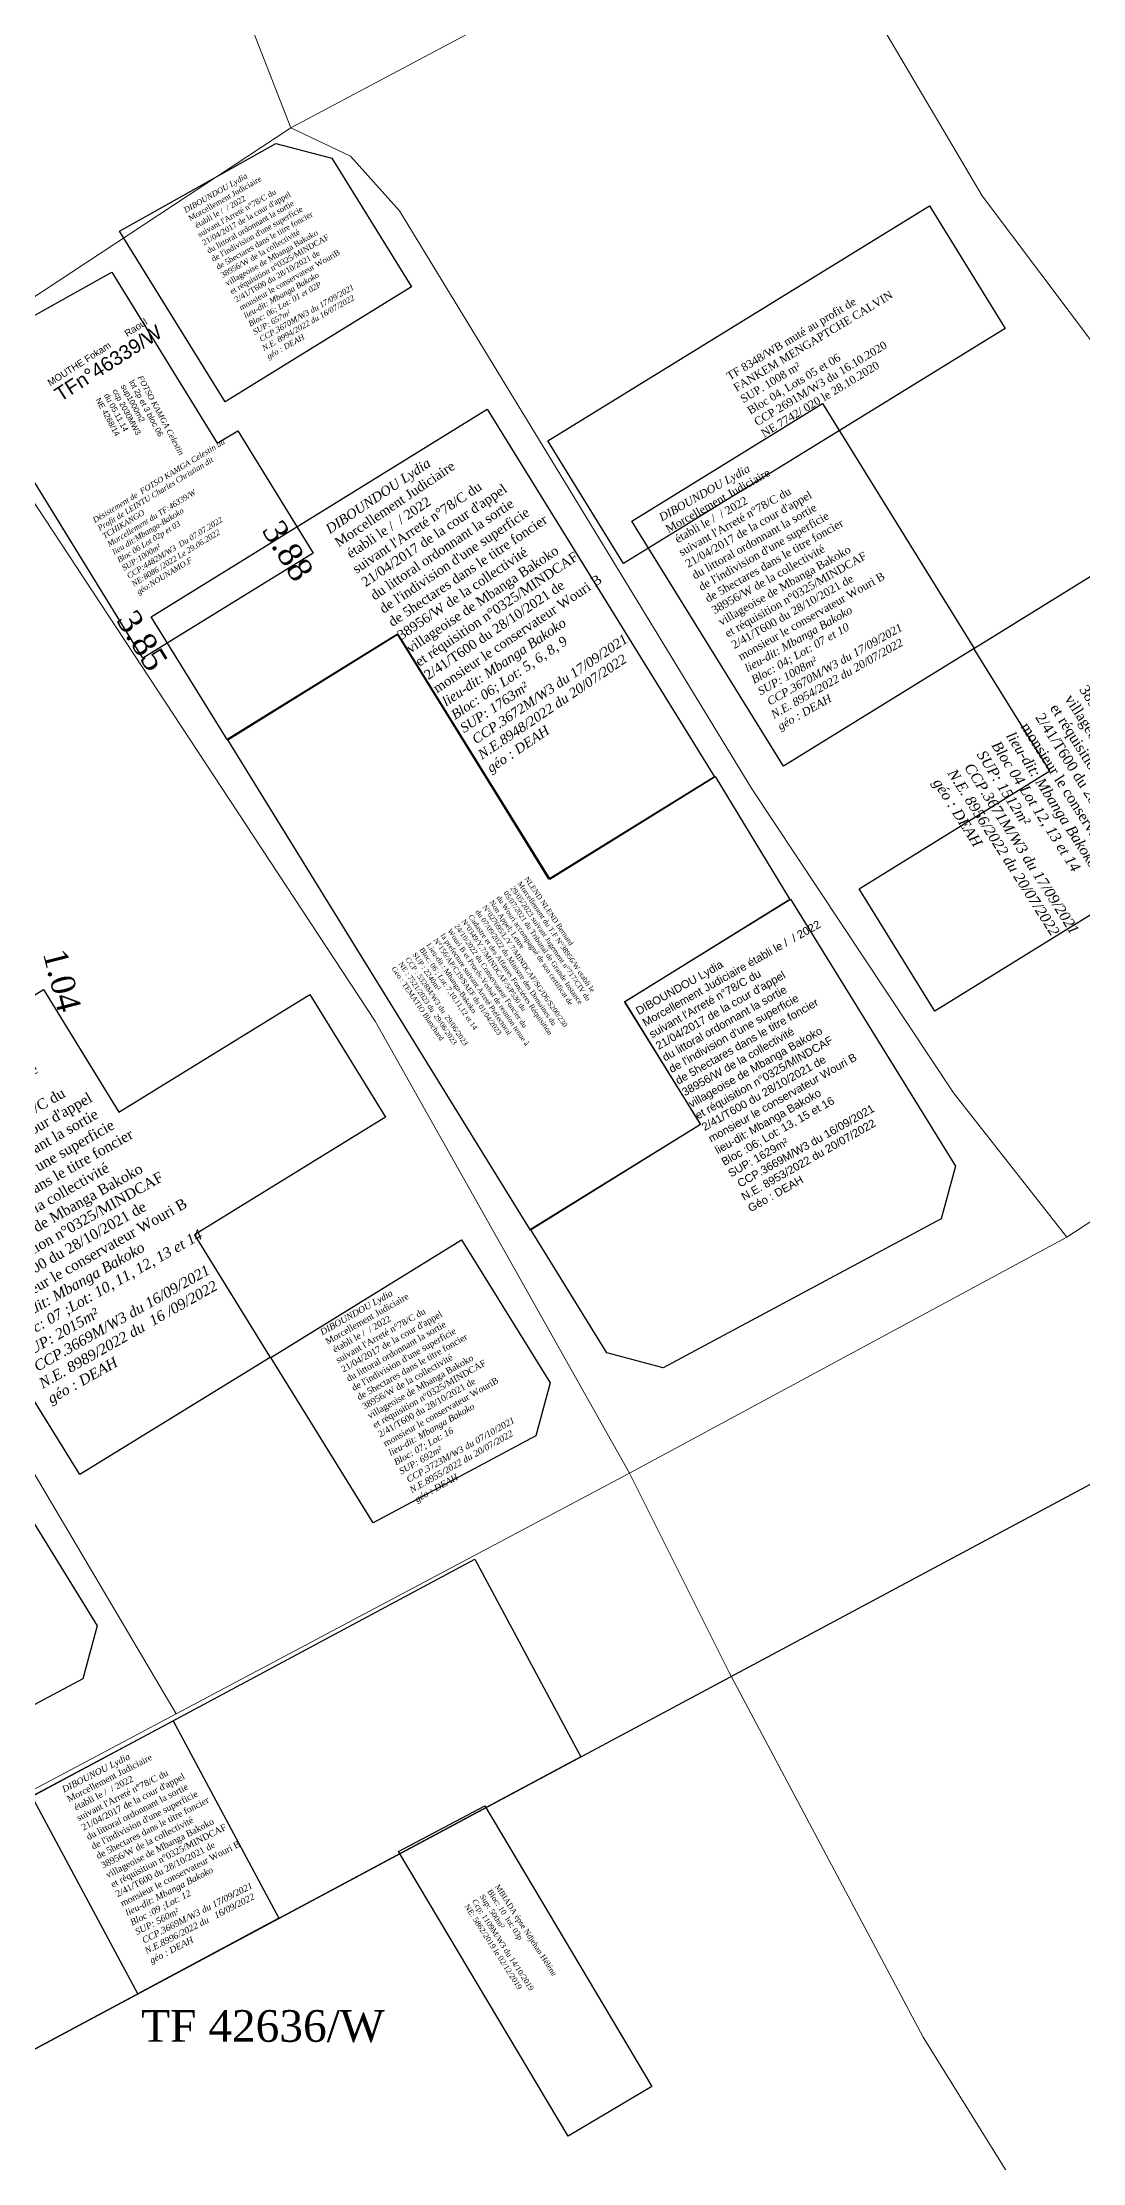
# Model space of a CAD drawing. Header units: millimetres. Extents: x 587399 to 927168, y 438565 to 1444955.
# Drawn here: x 589292 to 589421.9, y 443330.6 to 443595.5 of the extents above; entities that cross this region are included whole.
import ezdxf
from ezdxf.enums import TextEntityAlignment as Align

# ---------------------------------------------------------------- set-up
doc = ezdxf.new("R2010")
doc.units = ezdxf.units.MM
doc.header["$LTSCALE"] = 2
for name, color, linetype in [('Collectivité', 3, 'Continuous'), ('CONTOUR', 130, 'Continuous'), ('Cotation Linéaire', 255, 'Continuous'), ('DOSENCOURS', 150, 'Continuous'), ('end maj 26 02 2021', 7, 'Continuous'), ('Parcelle MAJ', 6, 'Continuous')]:
    doc.layers.add(name, color=color, linetype=linetype)
doc.layers.add('MAJ APRES LE 13.01.2023', color=222, linetype='Continuous', lineweight=30)
doc.layers.add('Roads_others', color=24, linetype='Continuous', lineweight=9)
doc.styles.get("Standard").update_dxf_attribs({"font": 'arial.ttf'})
doc.styles.add('Times 1.0', font='times.ttf', dxfattribs={"width": 0.99, "height": 1})
doc.styles.add('Times 3.0', font='times.ttf', dxfattribs={"width": 0.99, "height": 3})

msp = doc.modelspace()

# ---------------------------------------------------------------- linework, layer by layer
at = {"flags": 128}
msp.add_lwpolyline([(589292.113, 443477.175), (589301.554, 443461.849), (589325.393, 443476.534), (589334.862, 443461.225), (589310.993, 443446.523), (589320.432, 443431.199), (589296.649, 443416.547), (589268.244, 443462.473)], close=True, dxfattribs=at)
at = {"layer": 'Collectivité', "elevation": -1.484, "flags": 128}
msp.add_lwpolyline([(589071.803, 442839.101), (589002.702, 442976.615), (588952.057, 443077.652), (588915.855, 443149.876), (588841.352, 443298.58), (588879.924, 443319.341), (588957.426, 443367.463), (589031.177, 443410.868), (589140.679, 443478.727), (589240.268, 443317.595), (589485.232, 443448.744), (589597.324, 443411.426), (589585.118, 443342.352), (589508.548, 442909.001)], dxfattribs=at)
at = {"layer": 'CONTOUR', "flags": 128}
for points in [[(589321.138, 443582.892), (589328.132, 443581.082), (589338.079, 443564.999), (589314.833, 443550.623), (589301.631, 443571.969)], [(589347.547, 443549.69), (589375.951, 443503.764), (589355.265, 443490.971), (589336.329, 443521.588), (589315.067, 443508.437), (589305.599, 443523.746)], [(589389.424, 443550.42), (589408.36, 443519.803), (589384.547, 443505.075), (589365.611, 443535.692)], [(589432.174, 443534.531), (589451.11, 443503.914), (589403.484, 443474.457), (589394.016, 443489.766), (589417.829, 443504.495), (589408.357, 443519.801)], [(589385.419, 443488.455), (589406.042, 443455.111), (589404.264, 443448.499), (589369.513, 443429.894), (589362.476, 443431.786), (589352.941, 443447.204), (589374.203, 443460.354), (589364.735, 443475.662)], [(589344.338, 443445.903), (589355.409, 443428.003), (589353.631, 443421.391), (589333.309, 443410.51), (589320.521, 443431.177)], [(589308.32, 443385.789), (589321.536, 443361.104), (589303.904, 443351.665), (589290.688, 443376.349)]]:
    msp.add_lwpolyline(points, close=True, dxfattribs=at)
at = {"layer": 'DOSENCOURS', "ltscale": 0.0014, "flags": 128}
msp.add_lwpolyline([(589359.23, 443381.285), (589240.269, 443317.595), (589140.68, 443478.727), (589158.518, 443489.698), (589165.407, 443488.065), (589248.478, 443353.751), (589346.014, 443405.97)], close=True, dxfattribs=at)
at = {"layer": 'end maj 26 02 2021', "color": 3, "lineweight": -3, "flags": 128}
msp.add_lwpolyline([(589402.812, 443575.107), (589412.252, 443559.781), (589388.412, 443545.097), (589364.571, 443530.412), (589355.131, 443545.738)], close=True, dxfattribs=at)
msp.add_lwpolyline([(589402.812, 443575.107), (589412.252, 443559.781), (589388.412, 443545.097), (589364.571, 443530.412), (589355.131, 443545.738)], close=True, dxfattribs=at)
msp.add_lwpolyline([(589402.812, 443575.107), (589412.252, 443559.781), (589388.412, 443545.097), (589364.571, 443530.412), (589355.131, 443545.738)], close=True, dxfattribs=at)
msp.add_lwpolyline([(589402.812, 443575.107), (589412.252, 443559.781), (589388.412, 443545.097), (589364.571, 443530.412), (589355.131, 443545.738)], close=True, dxfattribs=at)
at = {"layer": 'end maj 26 02 2021', "linetype": 'ByBlock', "lineweight": 25, "ltscale": 0.0014, "flags": 128}
msp.add_lwpolyline([(589300.658, 443566.806), (589313.821, 443545.436), (589316.384, 443547.014), (589325.824, 443531.688), (589304.538, 443518.576), (589284.055, 443551.831), (589285.8, 443558.523)], close=True, dxfattribs=at)
msp.add_lwpolyline([(589300.658, 443566.806), (589313.821, 443545.436), (589316.384, 443547.014), (589325.824, 443531.688), (589304.538, 443518.576), (589284.055, 443551.831), (589285.8, 443558.523)], close=True, dxfattribs=at)
at = {"layer": 'end maj 26 02 2021', "color": 150}
msp.add_lwpolyline([(589347.24, 443375.17), (589368.12, 443340.09), (589357.67, 443333.87), (589336.48, 443369.46)], close=True, dxfattribs=at)
msp.add_lwpolyline([(589347.24, 443375.17), (589368.12, 443340.09), (589357.67, 443333.87), (589336.48, 443369.46)], close=True, dxfattribs=at)
msp.add_lwpolyline([(589347.24, 443375.17), (589368.12, 443340.09), (589357.67, 443333.87), (589336.48, 443369.46)], close=True, dxfattribs=at)
msp.add_lwpolyline([(589347.24, 443375.17), (589368.12, 443340.09), (589357.67, 443333.87), (589336.48, 443369.46)], close=True, dxfattribs=at)
at = {"layer": 'MAJ APRES LE 13.01.2023', "flags": 128}
msp.add_lwpolyline([(589336.381, 443521.569), (589355.373, 443490.986), (589376.035, 443503.817), (589385.358, 443488.418), (589364.697, 443475.587), (589374.193, 443460.297), (589352.955, 443447.108), (589315.143, 443508.379)], close=True, dxfattribs=at)
at = {"layer": 'Parcelle MAJ', "lineweight": 30, "flags": 128}
msp.add_lwpolyline([(589300.658, 443566.806), (589313.821, 443545.436)], dxfattribs=at)
msp.add_lwpolyline([(589300.658, 443566.806), (589313.821, 443545.436)], dxfattribs=at)
at = {"layer": 'Parcelle MAJ', "color": 6, "lineweight": 30, "flags": 128}
msp.add_lwpolyline([(589288.107, 443415.087), (589298.844, 443397.656), (589297.053, 443391.047), (589276.709, 443380.202), (589264.266, 443400.403)], close=True, dxfattribs=at)
at = {"layer": 'Roads_others'}
for points in [[(588972.479, 443366.969), (589015.804, 443394.327), (589035.719, 443407.247), (589105.363, 443448.284), (589168.444, 443490.497), (589212.801, 443518.631), (589225.881, 443526.934), (589279.151, 443555.972), (589323.04, 443584.857), (589345.065, 443596.552), (589386.211, 443615.595), (589409.061, 443623.091), (589426.695, 443629.465), (589451.031, 443639.692), (589478.926, 443654.146), (589531.979, 443677.048), (589557.502, 443688.084), (589601.334, 443707.063), (589650.295, 443726.479), (589658.35, 443731.086), (589662.344, 443733.666), (589666.959, 443737.219), (589669.408, 443741.665)], [(589323.04, 443584.857), (589303.341, 443635.412), (589301.99, 443643.392), (589304.815, 443648.867), (589310.472, 443654.201), (589365.384, 443672.595), (589390.232, 443681.043), (589421.718, 443690.238), (589459.224, 443707.067)], [(589472.15, 443477.419), (589468.745, 443485.906), (589453.687, 443512.511), (589423.891, 443557.021), (589409.396, 443576.363), (589386.211, 443615.595)], [(589419.948, 443446.227), (589405.787, 443464.254), (589380.594, 443502.236), (589336.594, 443574.512), (589330.493, 443581.304), (589323.04, 443584.857)], [(589279.151, 443555.972), (589333.574, 443473.204), (589365.336, 443416.746)], [(589225.881, 443526.934), (589260.028, 443472.247), (589275.243, 443443.277), (589308.714, 443386.655)], [(589249.571, 443358.065), (589278.889, 443370.806), (589308.714, 443386.655), (589365.336, 443416.746), (589419.948, 443446.227), (589439.441, 443458.959), (589472.15, 443477.419)], [(589417.24, 443321.694), (589402.029, 443346.231), (589377.716, 443391.907), (589365.336, 443416.746)]]:
    msp.add_lwpolyline(points, dxfattribs=at)

# ---------------------------------------------------------------- texts
at = {"color": 250, "attachment_point": 1}
for s, insert, char_height, width, rotation in [("\\A1;{\\fTimes New Roman|b0|i1|c0|p18;\\C7;DIBOUNDOU Lydia\\P\\A0;\\fTimes New Roman|b0|i0|c0|p18;\\C1;Morcellement Judiciaire \\P établi le /  / 2022\\Psuivant l'Arreté n°78/C du \\P21/04/2017 de la cour d'appel\\Pdu littoral ordonnant la sortie \\Pde l'indivision d'une superficie\\Pde 5hectares dans le titre foncier\\P38956/W de la collectivité\\Pvillageoise de Mbanga Bakoko\\Pet réquisition n°0325/MINDCAF\\P2/41/T600 du 28/10/2021 de \\Pmonsieur le conservateur WouriB\\A1;\\fTimes New Roman|b0|i1|c0|p18;\\C7;\\Plieu-dit: Mbanga Bakoko\\P\\C256;Bloc: 06; Lot: 01 et 02P \\PSUP: 657m²\\P CCP.3670M/W3 du 17/09/2021\\PN.E. 8994/2022 du 16/07/2022\\P\\C1;géo : DEAH}", (589309.548, 443574.819), 0.7, 23.95816, 29.58016), ("\\A1;{\\fTimes New Roman|b0|i1|c0|p18;\\C7;DIBOUNDOU Lydia\\P\\A0;\\fTimes New Roman|b0|i0|c0|p18;\\C1;Morcellement Judiciaire \\P établi le /  / 2022\\Psuivant l'Arreté n°78/C du \\P21/04/2017 de la cour d'appel\\Pdu littoral ordonnant la sortie \\Pde l'indivision d'une superficie\\Pde 5hectares dans le titre foncier\\P38956/W de la collectivité\\Pvillageoise de Mbanga Bakoko\\Pet réquisition n°0325/MINDCAF\\P2/41/T600 du 28/10/2021 de \\Pmonsieur le conservateur Wouri B\\A1;\\fTimes New Roman|b0|i1|c0|p18;\\P\\C7;lieu-dit: Mbanga Bakoko\\P\\C256;Bloc: 06; Lot: 5, 6, 8, 9\\PSUP: 1763m²\\P CCP.3672M/W3 du 17/09/2021\\PN.E.8948/2022 du 20/07/2022\\P\\C1;géo : DEAH}", (589327.214, 443535.072), 1.2, 48.92269, 34.00733), ("\\A1;{\\fTimes New Roman|b0|i1|c0|p18;\\C7;DIBOUNDOU Lydia\\P\\A0;\\fTimes New Roman|b0|i0|c0|p18;\\C1;Morcellement Judiciaire \\P établi le /  / 2022\\Psuivant l'Arreté n°78/C du \\P21/04/2017 de la cour d'appel\\Pdu littoral ordonnant la sortie \\Pde l'indivision d'une superficie\\Pde 5hectares dans le titre foncier\\P38956/W de la collectivité\\Pvillageoise de Mbanga Bakoko\\Pet réquisition n°0325/MINDCAF\\P2/41/T600 du 28/10/2021 de \\Pmonsieur le conservateur Wouri B\\P\\A1;\\fTimes New Roman|b0|i1|c0|p18;\\C7;lieu-dit: Mbanga Bakoko\\P\\C256;Bloc: 04; Lot: 07 et 10 \\PSUP: 1008m²\\P CCP.3670M/W3 du 17/09/2021\\PN.E. 8954/2022 du 20/07/2022\\P\\C1;géo : DEAH}", (589368.875, 443536.532), 1, 26.68875, 29.58016), ("\\A1;{\\fTimes New Roman|b0|i1|c0|p18;\\C7;DIBOUNDOU Lydia\\P\\A0;\\fTimes New Roman|b0|i0|c0|p18;\\C1;Morcellement Judiciaire \\P établi le /  / 2022\\Psuivant l'Arreté n°78/C du \\P21/04/2017 de la cour d'appel\\Pdu littoral ordonnant la sortie \\Pde l'indivision d'une superficie\\Pde 5hectares dans le titre foncier\\P38956/W de la collectivité\\Pvillageoise de Mbanga Bakoko\\Pet réquisition n°0325/MINDCAF\\P2/41/T600 du 28/10/2021 de \\Pmonsieur le conservateur Wouri B\\A1;\\fTimes New Roman|b0|i1|c0|p18;\\P\\C7;lieu-dit: Mbanga Bakoko\\P\\C256;Bloc 04 Lot 12, 13 et 14\\PSUP: 1512m²\\P CCP.3671M/W3 du 17/09/2021\\PN.E. 8956/2022 du 20/07/2022\\P\\C1;géo : DEAH}", (589437.172, 443524.701), 1.3, 30.7115, 302.49341), ("\\A1;{\\C7;DIBOUNDOU Lydia\\P\\A0;\\C1;Morcellement Judiciaire établi le /  / 2022\\Psuivant l'Arreté n°78/C du \\P21/04/2017 de la cour d'appel\\Pdu littoral ordonnant la sortie \\Pde l'indivision d'une superficie\\Pde 5hectares dans le titre foncier\\P38956/W de la collectivité\\Pvillageoise de Mbanga Bakoko\\Pet réquisition n°0325/MINDCAF\\P2/41/T600 du 28/10/2021 de \\Pmonsieur le conservateur Wouri B\\A1;\\C7;\\Plieu-dit: Mbanga Bakoko\\P\\C256;Bloc :06; Lot: 13, 15 et 16\\PSUP: 1629m²\\P CCP.3669M/W3 du 16/09/2021\\PN.E. 8953/2022 du 20/07/2022\\P\\C1;Géo : DEAH}", (589365.983, 443474.836), 1, 73.02934, 29.58016), ("\\A1;{\\fTimes New Roman|b0|i1|c0|p18;\\C7;DIBOUNDOU Lydia\\P\\A0;\\fTimes New Roman|b0|i0|c0|p18;\\C1;Morcellement Judiciaire\\P établi le /  / 2022\\Psuivant l'Arreté n°78/C du \\P21/04/2017 de la cour d'appel\\Pdu littoral ordonnant la sortie \\Pde l'indivision d'une superficie\\Pde 5hectares dans le titre foncier\\P38956/W de la collectivité\\Pvillageoise de Mbanga Bakoko\\Pet réquisition n°0325/MINDCAF\\P2/41/T600 du 28/10/2021 de \\Pmonsieur le conservateur Wouri B\\A1;\\fTimes New Roman|b0|i1|c0|p18;\\C7;\\Plieu-dit: Mbanga Bakoko\\P\\C256;Bloc: 07 ;Lot: 10, 11, 12, 13 et 14 \\PSUP: 2015m²\\P CCP.3669M/W3 du 16/09/2021\\PN.E. 8989/2022 du  16 /09/2022\\P\\C1;géo : DEAH}", (589273.203, 443460.446), 1.3, 48.92269, 29.58016), ("\\A1;{\\fTimes New Roman|b0|i1|c0|p18;\\C7;DIBOUNDOU Lydia\\P\\A0;\\fTimes New Roman|b0|i0|c0|p18;\\C1;Morcellement Judiciaire \\P établi le /  / 2022\\Psuivant l'Arreté n°78/C du \\P21/04/2017 de la cour d'appel\\Pdu littoral ordonnant la sortie \\Pde l'indivision d'une superficie\\Pde 5hectares dans le titre foncier\\P38956/W de la collectivité\\Pvillageoise de Mbanga Bakoko\\Pet réquisition n°0325/MINDCAF\\P2/41/T600 du 28/10/2021 de \\Pmonsieur le conservateur WouriB\\A1;\\fTimes New Roman|b0|i1|c0|p18;\\P\\C7;lieu-dit: Mbanga Bakoko\\P\\C256;Bloc: 07; Lot: 16\\PSUP: 692m²\\P CCP.3723M/W3 du 07/10/2021\\PN.E.8955/2022 du 20/07/2022\\P\\C1;géo : DEAH}", (589326.554, 443434.633), 0.8, 23.95816, 29.58016), ("\\A1;{\\fTimes New Roman|b0|i1|c0|p18;\\C7;DIBOUNOU Lydia\\P\\A0;\\fTimes New Roman|b0|i0|c0|p18;\\C1;Morcellement Judiciaire \\P établi le /  / 2022\\Psuivant l'Arreté n°78/C du \\P21/04/2017 de la cour d'appel\\Pdu littoral ordonnant la sortie \\Pde l'indivision d'une superficie\\Pde 5hectares dans le titre foncier\\P38956/W de la collectivité\\Pvillageoise de Mbanga Bakoko\\Pet réquisition n°0325/MINDCAF\\P2/41/T600 du 28/10/2021 de \\Pmonsieur le conservateur Wouri B\\A1;\\fTimes New Roman|b0|i1|c0|p18;\\C7;\\Plieu-dit: Mbanga Bakoko\\P\\C256;Bloc :09 ;Lot: 12\\PSUP: 560m²\\P CCP.3669M/W3 du 17/09/2021\\PN.E.8996/2022 du   16/09/2022\\P\\C1;géo : DEAH}", (589294.336, 443377.508), 0.8, 19.5445, 27.09483)]:
    msp.add_mtext(s, dxfattribs=dict(at, insert=insert, char_height=char_height, width=width, rotation=rotation))
at = {"layer": 'Cotation Linéaire', "color": 6, "lineweight": 30, "style": 'Times 3.0', "width": 0.99}
for s, rotation, p in [('3.88', 301.73602, (589323.952, 443532.814)), ('3.85', 301.73571, (589305.76, 443521.585))]:
    msp.add_text(s, height=3, rotation=rotation, dxfattribs=at).set_placement(p, align=Align.TOP_CENTER)
msp.add_text('1.04', height=3, rotation=284.37177, dxfattribs=at).set_placement((589293.012, 443477.94), align=Align.CENTER)
at = {"layer": 'end maj 26 02 2021', "color": 150, "linetype": 'ByBlock', "lineweight": -3, "ltscale": 0.0014, "attachment_point": 1, "style": 'Times 1.0'}
for s, insert, char_height, width, rotation in [('{\\C1;TF 8348/WB muté au profit de\\P\\C256;FANKEM MENGAPTCHE CALVIN\\PSUP. 1008 m²\\PBloc 04, Lots 05 et 06\\PCCP 2691M/W3 du 16.10.2020\\PNE 7742/ 020 le 28.10.2020}', (589377.317, 443554.146), 1, 51.53858, 31.09066), ('{\\C1;TF 8348/WB muté au profit de\\P\\C256;FANKEM MENGAPTCHE CALVIN\\PSUP. 1008 m²\\PBloc 04, Lots 05 et 06\\PCCP 2691M/W3 du 16.10.2020\\PNE 7742/ 020 le 28.10.2020}', (589377.317, 443554.146), 1, 51.53858, 31.09066), ('{\\C1;TF 8348/WB muté au profit de\\P\\C256;FANKEM MENGAPTCHE CALVIN\\PSUP. 1008 m²\\PBloc 04, Lots 05 et 06\\PCCP 2691M/W3 du 16.10.2020\\PNE 7742/ 020 le 28.10.2020}', (589377.317, 443554.146), 1, 51.53858, 31.09066), ('{\\C1;TF 8348/WB muté au profit de\\P\\C256;FANKEM MENGAPTCHE CALVIN\\PSUP. 1008 m²\\PBloc 04, Lots 05 et 06\\PCCP 2691M/W3 du 16.10.2020\\PNE 7742/ 020 le 28.10.2020}', (589377.317, 443554.146), 1, 51.53858, 31.09066), ('{\\fTimes New Roman|b0|i1|c0|p18;\\C1;Désistement de  \\W1;\\C256;FOTSO KAMGA Celestin\\W0.99;\\C7; au Profit de LEINTU Charles Christian dit\\PTCHIKANGO\\P\\C1;Morcellement du TF:46339/W\\C7;\\Plieu dit:Mbanga-Bakoko\\PBloc 06 Lot 02p et 03\\PSUP:1000m²\\PCCP:4482M/W3  Du 07.07.2022\\PNE:8086 /2022 Le 29.06.2022\\Pgéo:NOUNAMO.F}', (589298.182, 443536.067), 0.7, 21.28271, 31.41212), ('{\\fTimes New Roman|b0|i1|c0|p18;\\C1;Désistement de  \\W1;\\C256;FOTSO KAMGA Celestin\\W0.99;\\C7; au Profit de LEINTU Charles Christian dit\\PTCHIKANGO\\P\\C1;Morcellement du TF:46339/W\\C7;\\Plieu dit:Mbanga-Bakoko\\PBloc 06 Lot 02p et 03\\PSUP:1000m²\\PCCP:4482M/W3  Du 07.07.2022\\PNE:8086 /2022 Le 29.06.2022\\Pgéo:NOUNAMO.F}', (589298.182, 443536.067), 0.7, 21.28271, 31.41212)]:
    msp.add_mtext(s, dxfattribs=dict(at, insert=insert, char_height=char_height, width=width, rotation=rotation))
at = {"layer": 'end maj 26 02 2021', "color": 2, "linetype": 'ByBlock', "insert": (589292.522, 443553.27), "char_height": 0.85, "width": 39.9758, "attachment_point": 1, "rotation": 32.67099}
msp.add_mtext('MOUTHE Fokam       Raoul\\P{\\H2.087x;\\C1;TFn°46339/W}', dxfattribs=at)
msp.add_mtext('MOUTHE Fokam       Raoul\\P{\\H2.087x;\\C1;TFn°46339/W}', dxfattribs=at)
at = {"layer": 'end maj 26 02 2021', "linetype": 'ByBlock', "insert": (589304.474, 443554.025), "char_height": 0.71269, "attachment_point": 1, "rotation": 298.21671}
msp.add_mtext('{\\fTimes New Roman|b0|i1|c0|p18;FOTSO KAMGA Celestin\\P}lot 2p et 3 bloc 06\\Psup1000m2\\Pccp 2030MW3\\Pdu 05.11.14\\PNE 4268/14', dxfattribs=at)
msp.add_mtext('{\\fTimes New Roman|b0|i1|c0|p18;FOTSO KAMGA Celestin\\P}lot 2p et 3 bloc 06\\Psup1000m2\\Pccp 2030MW3\\Pdu 05.11.14\\PNE 4268/14', dxfattribs=at)
at = {"layer": 'end maj 26 02 2021', "insert": (589349.067, 443365.44), "char_height": 0.68456, "attachment_point": 1, "rotation": 302.80695}
msp.add_mtext_dynamic_manual_height_columns('{\\fTimes New Roman|b0|i0|c0|p18;MBIADA épse Ndjehan Héléne\\PBloc: 10  lot: 03p\\PSup: 500m²\\PCcp: 1109M/W3 du 14/10/2019\\PNE: 5862/2019 le 02/12/2019}', width=184.93349, gutter_width=12.5, heights=[69.3], dxfattribs=at)
msp.add_mtext_dynamic_manual_height_columns('{\\fTimes New Roman|b0|i0|c0|p18;MBIADA épse Ndjehan Héléne\\PBloc: 10  lot: 03p\\PSup: 500m²\\PCcp: 1109M/W3 du 14/10/2019\\PNE: 5862/2019 le 02/12/2019}', width=184.93349, gutter_width=12.5, heights=[69.3], dxfattribs=at)
msp.add_mtext_dynamic_manual_height_columns('{\\fTimes New Roman|b0|i0|c0|p18;MBIADA épse Ndjehan Héléne\\PBloc: 10  lot: 03p\\PSup: 500m²\\PCcp: 1109M/W3 du 14/10/2019\\PNE: 5862/2019 le 02/12/2019}', width=184.93349, gutter_width=12.5, heights=[69.3], dxfattribs=at)
msp.add_mtext_dynamic_manual_height_columns('{\\fTimes New Roman|b0|i0|c0|p18;MBIADA épse Ndjehan Héléne\\PBloc: 10  lot: 03p\\PSup: 500m²\\PCcp: 1109M/W3 du 14/10/2019\\PNE: 5862/2019 le 02/12/2019}', width=184.93349, gutter_width=12.5, heights=[69.3], dxfattribs=at)
at = {"layer": 'end maj 26 02 2021', "color": 150, "linetype": 'ByBlock', "lineweight": -3, "ltscale": 0.0014, "insert": (589304.321, 443349.624), "char_height": 3.95845, "width": 167.88011, "attachment_point": 1, "style": 'Times 1.0'}
msp.add_mtext('{\\C1;TF 42636/W}', dxfattribs=at)
msp.add_mtext('{\\C1;TF 42636/W}', dxfattribs=at)
msp.add_mtext('{\\C1;TF 42636/W}', dxfattribs=at)
msp.add_mtext('{\\C1;TF 42636/W}', dxfattribs=at)
at = {"layer": 'MAJ APRES LE 13.01.2023', "insert": (589352.692, 443491.367), "char_height": 0.633029, "width": 17.7565, "attachment_point": 1, "rotation": 304.07966}
msp.add_mtext('{\\fTimes New Roman|b0|i0|c0|p18;NLEND NLEND Bernard \\P\\C1;Morcellement du T.F N°38956/W etabli le 29/05/2023 suivant Jugement n°717/CIV du 05/07/2021 du Tribunal de Grande Instance du Wouri accompagné de son certificat de Non Appel; Lettre N°027695/L/Y.7/MINDCAF/SG/D6/S200/230 du 07/09/2022 du Ministre des Domaines du Cadastre et des Affaires Fonciéres Réquisition N°0349/Y.7/MINDCAF/5/P530 du 24/10/2022 du Conservateur Foncier du Wouri B et Procés-Verbal de reunion tenue à la prefecture suivant Arreté Préfectoral N°156/AP/C19/SAEF du 01/04/2023     \\P\\C256;Lieu-dit : Mbanga-Bakoko\\PBloc: 06 ; Lot: 7,10,11,12 et 14\\PSUP : 2240m²\\PCCP : 5328M/W3 du  29/06/2023\\PNE : 7521/2023 du  29/06/2023\\P\\C1;Geo : TEMATIO Blanchard}', dxfattribs=at)

doc.saveas('drawing.dxf')
